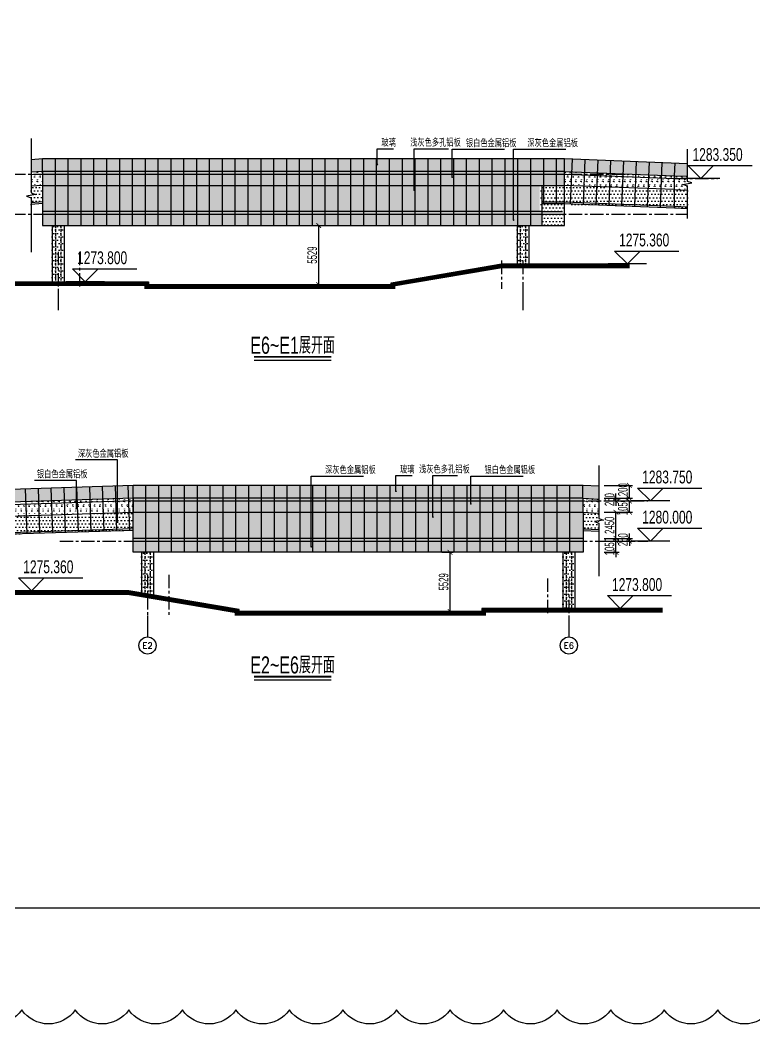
# Model space of a CAD drawing. Extents: x 38275477 to 38557164, y 2905373 to 3096199.
# Drawn here: x 38312001 to 38380627, y 2905373 to 2999194 of the extents above; entities that cross this region are included whole.
import ezdxf
from ezdxf.enums import TextEntityAlignment as Align

# ---------------------------------------------------------------- set-up
doc = ezdxf.new("R2010")
doc.units = 0
doc.header["$LTSCALE"] = 1000
for name, pattern in [('__DASH', [0.35, 0.25, -0.1]), ('CENTER', [2, 1.25, -0.25, 0.25, -0.25]), ('DASH', [0.35, 0.25, -0.1])]:
    doc.linetypes.add(name, pattern=pattern)
for name, color, linetype in [('#填充层', 8, 'Continuous'), ('#幕墙分格线-立面', 7, 'Continuous'), ('#文字', 2, 'Continuous'), ('#标注', 1, 'Continuous'), ('#结构边线+内凹外凸边线', 5, 'Continuous'), ('#非幕墙范围构件', 8, 'DASH'), ('A-DIMS', 1, 'Continuous'), ('A-DIMS-LEAD', 1, 'Continuous'), ('A-DIMS-SYMB', 1, 'Continuous'), ('A-GRID', 1, 'CENTER'), ('A-NOTE', 4, 'Continuous'), ('AXIS_TEXT', 4, 'Continuous'), ('C-AXIS-DIMS', 1, 'Continuous'), ('C-SHET-SHBD', 11, 'Continuous'), ('WZ', 7, 'Continuous')]:
    doc.layers.add(name, color=color, linetype=linetype)
doc.styles.add('#文字', font='jrs.shx', dxfattribs={"width": 0.7, "bigfont": 'hztxt.shx'})
doc.styles.add('_TCH_AXIS', font='COMPLEX', dxfattribs={"bigfont": 'GBCBIG'})
doc.styles.add('_TCH_DIM', font='SIMPLEX', dxfattribs={"bigfont": 'GBCBIG'})
doc.styles.add('COMPLEX', font='COMPLEX')
doc.styles.add('JHZX', font='jrs.shx', dxfattribs={"width": 0.6, "bigfont": 'jhz.shx'})
doc.styles.add('XD2008', font='xd-hzs.shx', dxfattribs={"width": 0.7, "bigfont": 'xd-hztxt.shx'})
doc.styles.add('楷体', font='', dxfattribs={"width": 0.75})
doc.styles.get('楷体').set_extended_font_data('KaiTi_GB2312')
doc.dimstyles.new('JZBZ-300', dxfattribs={"dimscale": 300, "dimtxt": 3, "dimasz": 1.5, "dimexe": 1, "dimexo": 1, "dimgap": 0.5, "dimtad": 1, "dimdec": 0, "dimdsep": 46, "dimtxsty": 'JHZX', "dimblk1": 'ARCHTICK', "dimblk2": 'ARCHTICK', "dimsah": 1, "dimcen": 0, "dimclrd": 1, "dimclre": 1, "dimclrt": 2, "dimadec": 1, "dimazin": 2, "dimtfac": 1, "dimtdec": 0, "dimtix": 1, "dimtmove": 0, "dimatfit": 3, "dimfxl": 0, "dimtolj": 1, "dimlwd": -1, "dimlwe": -1, "dimarcsym": 0})
pattern_1 = [(0, (0, 0), (254, 439.94), [63.5, -444.5]), (90, (31.75, 0), (-254, 439.94), [31.75, -848.132]), (90, (39.7, 0), (-254, 439.94), [25.4, -854.482]), (90, (23.8, 0), (-254, 439.94), [25.4, -854.482]), (60, (47.62, 0), (-253.999216, 439.9404526), [20.32, -487.68]), (120, (15.88, 0), (-507.999216, 0.0004526), [20.32, -487.68])]
pattern_2 = [(0, (0, 0), (317.5, 317.5), [158.75, -476.25]), (90, (79.38, -79.38), (-317.5, 317.5), [158.75, -476.25])]

# ---------------------------------------------------------------- blocks, each defined once
blk = doc.blocks.new('A3文本框')
at = {"layer": 'Defpoints', "ltscale": 500}
blk.add_lwpolyline([(10, -10), (-420, -10), (-420, 297), (10, 297)], close=True, dxfattribs=at)
at = {"layer": 'C-SHET-SHBD', "style": 'XD2008', "width": 0.7}
for tag, height, p in [('子项名称', 4.5, (-37.49, 35.41)), ('图名', 4.5, (-37.49, 24.27)), ('比例', 3, (-56.3, 8.25)), ('MQJD-01', 3, (-13.24, 2.27))]:
    blk.add_attdef(tag, text='', height=height, dxfattribs=at).set_placement(p, align=Align.CENTER)
blk = doc.blocks.new('*U9')
blk.add_line((-8.91, -0.75), (9.08, -0.75))
at = {"const_width": 0.4}
blk.add_lwpolyline([(-8.91, 0), (9.08, 0)], dxfattribs=at)
at = {"style": 'JHZX', "width": 0.75}
blk.add_attdef('立面图', text='', height=4, dxfattribs=at).set_placement((0.06, 2.74), align=Align.MIDDLE_CENTER)
blk = doc.blocks.new('_ARCHTICK')
at = {"color": 0, "linetype": 'ByBlock', "const_width": 0.15}
blk.add_lwpolyline([(-0.5, -0.5), (0.5, 0.5)], dxfattribs=at)
blk = doc.blocks.new('*D27')
at = {"layer": '#标注', "color": 1, "transparency": 16777216}
for p, q in [((38339882, 2979994), (38340186, 2979994)), ((38339886, 2974465), (38339886, 2979994)), ((38339882, 2974465), (38340186, 2974465))]:
    blk.add_line(p, q, dxfattribs=at)
at = {"layer": 'Defpoints', "color": 0, "transparency": 16777216}
for p in [(38339582, 2979994), (38339886, 2979994), (38339582, 2974465)]:
    blk.add_point(p, dxfattribs=at)
at = {"layer": '#标注', "color": 1, "transparency": 16777216, "xscale": 450, "yscale": 450, "zscale": 450}
for p, rotation in [((38339886, 2979994), 90), ((38339886, 2974465), 270)]:
    blk.add_blockref('_ARCHTICK', p, dxfattribs=dict(at, rotation=rotation))
at = {"layer": '#标注', "color": 2, "transparency": 16777216, "insert": (38339286, 2977230), "char_height": 900, "attachment_point": 5, "rotation": 90, "style": 'JHZX'}
blk.add_mtext('\\A1;5529', dxfattribs=at)
blk = doc.blocks.new('*D42')
at = {"layer": '#标注', "color": 1, "transparency": 16777216}
for p, q in [((38351387, 2949453), (38352459, 2949453)), ((38352159, 2943924), (38352159, 2949453)), ((38351387, 2943924), (38352459, 2943924))]:
    blk.add_line(p, q, dxfattribs=at)
at = {"layer": 'Defpoints', "color": 0, "transparency": 16777216}
for p in [(38351087, 2949453), (38352159, 2949453), (38351087, 2943924)]:
    blk.add_point(p, dxfattribs=at)
at = {"layer": '#标注', "color": 1, "transparency": 16777216, "xscale": 450, "yscale": 450, "zscale": 450}
for p, rotation in [((38352159, 2949453), 90), ((38352159, 2943924), 270)]:
    blk.add_blockref('_ARCHTICK', p, dxfattribs=dict(at, rotation=rotation))
at = {"layer": '#标注', "color": 2, "transparency": 16777216, "insert": (38351559, 2946688), "char_height": 900, "attachment_point": 5, "rotation": 90, "style": 'JHZX'}
blk.add_mtext('\\A1;5529', dxfattribs=at)
blk = doc.blocks.new('_AXISO')
blk.add_circle((0, 0), 0.5)
at = {"layer": 'AXIS_TEXT', "style": 'COMPLEX', "width": 1.041667}
blk.add_attdef('A', text='', height=0.56, dxfattribs=at).set_placement((-0.25, -0.28), (0.25, -0.28), align=Align.FIT)
blk = doc.blocks.new('LEVEL')
blk.add_line((9, 0), (0, 0))
blk.add_lwpolyline([(7.5, 3), (4.5, 0), (1.5, 3), (16.5, 3)])
at = {"layer": 'WZ', "style": '楷体', "width": 0.75}
blk.add_attdef('LEVEL', text='', height=3.5, dxfattribs=at).set_placement((9.33, 5.59), align=Align.MIDDLE_CENTER)
blk.add_attdef('FLOOR', text='', height=3.5, dxfattribs=at).set_placement((17.5, 3), align=Align.MIDDLE_LEFT)
blk = doc.blocks.new('*D56')
at = {"layer": '#标注', "color": 1, "transparency": 16777216}
for p, q in [((38366560, 2955703), (38369203, 2955703)), ((38368903, 2954503), (38368903, 2955703)), ((38366560, 2954503), (38369203, 2954503))]:
    blk.add_line(p, q, dxfattribs=at)
at = {"layer": 'Defpoints', "color": 0, "transparency": 16777216}
for p in [(38366260, 2955703), (38368903, 2955703), (38366260, 2954503)]:
    blk.add_point(p, dxfattribs=at)
at = {"layer": '#标注', "color": 1, "transparency": 16777216, "xscale": 450, "yscale": 450, "zscale": 450}
for p, rotation in [((38368903, 2955703), 90), ((38368903, 2954503), 270)]:
    blk.add_blockref('_ARCHTICK', p, dxfattribs=dict(at, rotation=rotation))
at = {"layer": '#标注', "color": 2, "transparency": 16777216, "insert": (38368303, 2955103), "char_height": 900, "attachment_point": 5, "rotation": 90, "style": 'JHZX'}
blk.add_mtext('\\A1;1200', dxfattribs=at)
blk = doc.blocks.new('*D51')
at = {"layer": '#标注', "color": 1, "transparency": 16777216}
for p, q in [((38366560, 2954503), (38367953, 2954503)), ((38367653, 2954503), (38367653, 2954953)), ((38367653, 2954253), (38367653, 2954503)), ((38366560, 2954253), (38367953, 2954253)), ((38367653, 2954253), (38367653, 2953803))]:
    blk.add_line(p, q, dxfattribs=at)
at = {"layer": 'Defpoints', "color": 0, "transparency": 16777216}
for p in [(38366260, 2954503), (38367653, 2954503), (38366260, 2954253)]:
    blk.add_point(p, dxfattribs=at)
at = {"layer": '#标注', "color": 1, "transparency": 16777216, "xscale": 450, "yscale": 450, "zscale": 450}
for p, rotation in [((38367653, 2954503), 270), ((38367653, 2954253), 90)]:
    blk.add_blockref('_ARCHTICK', p, dxfattribs=dict(at, rotation=rotation))
at = {"layer": '#标注', "color": 2, "transparency": 16777216, "insert": (38367053, 2954378), "char_height": 900, "attachment_point": 5, "rotation": 90, "style": 'JHZX'}
blk.add_mtext('\\A1;250', dxfattribs=at)
blk = doc.blocks.new('*D52')
at = {"layer": '#标注', "color": 1, "transparency": 16777216}
for p, q in [((38366560, 2954253), (38369203, 2954253)), ((38368903, 2953203), (38368903, 2954253)), ((38366560, 2953203), (38369203, 2953203))]:
    blk.add_line(p, q, dxfattribs=at)
at = {"layer": 'Defpoints', "color": 0, "transparency": 16777216}
for p in [(38366260, 2954253), (38368903, 2954253), (38366260, 2953203)]:
    blk.add_point(p, dxfattribs=at)
at = {"layer": '#标注', "color": 1, "transparency": 16777216, "xscale": 450, "yscale": 450, "zscale": 450}
for p, rotation in [((38368903, 2954253), 90), ((38368903, 2953203), 270)]:
    blk.add_blockref('_ARCHTICK', p, dxfattribs=dict(at, rotation=rotation))
at = {"layer": '#标注', "color": 2, "transparency": 16777216, "insert": (38368303, 2953728), "char_height": 900, "attachment_point": 5, "rotation": 90, "style": 'JHZX'}
blk.add_mtext('\\A1;1050', dxfattribs=at)
blk = doc.blocks.new('*D53')
at = {"layer": '#标注', "color": 1, "transparency": 16777216}
for p, q in [((38366560, 2953203), (38367953, 2953203)), ((38367653, 2950753), (38367653, 2953203)), ((38366560, 2950753), (38367953, 2950753))]:
    blk.add_line(p, q, dxfattribs=at)
at = {"layer": 'Defpoints', "color": 0, "transparency": 16777216}
for p in [(38366260, 2953203), (38367653, 2953203), (38366260, 2950753)]:
    blk.add_point(p, dxfattribs=at)
at = {"layer": '#标注', "color": 1, "transparency": 16777216, "xscale": 450, "yscale": 450, "zscale": 450}
for p, rotation in [((38367653, 2953203), 90), ((38367653, 2950753), 270)]:
    blk.add_blockref('_ARCHTICK', p, dxfattribs=dict(at, rotation=rotation))
at = {"layer": '#标注', "color": 2, "transparency": 16777216, "insert": (38367053, 2951978), "char_height": 900, "attachment_point": 5, "rotation": 90, "style": 'JHZX'}
blk.add_mtext('\\A1;2450', dxfattribs=at)
blk = doc.blocks.new('*D54')
at = {"layer": '#标注', "color": 1, "transparency": 16777216}
for p, q in [((38366560, 2950753), (38369203, 2950753)), ((38368903, 2950753), (38368903, 2951203)), ((38368903, 2950503), (38368903, 2950753)), ((38366560, 2950503), (38369203, 2950503)), ((38368903, 2950503), (38368903, 2950053))]:
    blk.add_line(p, q, dxfattribs=at)
at = {"layer": 'Defpoints', "color": 0, "transparency": 16777216}
for p in [(38366260, 2950753), (38368903, 2950753), (38366260, 2950503)]:
    blk.add_point(p, dxfattribs=at)
at = {"layer": '#标注', "color": 1, "transparency": 16777216, "xscale": 450, "yscale": 450, "zscale": 450}
for p, rotation in [((38368903, 2950753), 270), ((38368903, 2950503), 90)]:
    blk.add_blockref('_ARCHTICK', p, dxfattribs=dict(at, rotation=rotation))
at = {"layer": '#标注', "color": 2, "transparency": 16777216, "insert": (38368303, 2950628), "char_height": 900, "attachment_point": 5, "rotation": 90, "style": 'JHZX'}
blk.add_mtext('\\A1;250', dxfattribs=at)
blk = doc.blocks.new('*D55')
at = {"layer": '#标注', "color": 1, "transparency": 16777216}
for p, q in [((38367653, 2950503), (38367653, 2950953)), ((38366560, 2950503), (38367953, 2950503)), ((38367653, 2949453), (38367653, 2950503)), ((38366560, 2949453), (38367953, 2949453)), ((38367653, 2949453), (38367653, 2949003))]:
    blk.add_line(p, q, dxfattribs=at)
at = {"layer": 'Defpoints', "color": 0, "transparency": 16777216}
for p in [(38366260, 2950503), (38367653, 2950503), (38366260, 2949453)]:
    blk.add_point(p, dxfattribs=at)
at = {"layer": '#标注', "color": 1, "transparency": 16777216, "xscale": 450, "yscale": 450, "zscale": 450}
for p, rotation in [((38367653, 2950503), 270), ((38367653, 2949453), 90)]:
    blk.add_blockref('_ARCHTICK', p, dxfattribs=dict(at, rotation=rotation))
at = {"layer": '#标注', "color": 2, "transparency": 16777216, "insert": (38367053, 2949978), "char_height": 900, "attachment_point": 5, "rotation": 90, "style": 'JHZX'}
blk.add_mtext('\\A1;1050', dxfattribs=at)

msp = doc.modelspace()

# ---------------------------------------------------------------- hatches: boundary and pattern name
at = {"layer": '#填充层', "ltscale": 5}
h = msp.add_hatch(dxfattribs=at)
h.set_pattern_fill('玻璃A', color=256, scale=100)
h.set_pattern_definition([(45, (38313032.7, 2984594.3), (-565.685, 565.685), [400, -400]), (45, (38313032.7, 2984735.7), (-565.685, 565.685), [200, -600]), (45, (38313174.16, 2984594.3), (-565.685, 565.685), [200, -600])])
h.paths.add_polyline_path([(38374326, 2985794.3), (38374326, 2984594.3), (38362847.7, 2985044.3), (38314101.7, 2985044.3), (38313032.7, 2984965.2), (38313032.7, 2986161.7), (38314101.7, 2986244.3), (38362847.7, 2986244.3)])
h = msp.add_hatch(dxfattribs=at)
h.set_pattern_fill('SWAMP', color=256, scale=200)
h.set_pattern_definition(pattern_1)
h.paths.add_polyline_path([(38313032.7, 2984715.2), (38313032.7, 2983664.7), (38314101.7, 2983744.3), (38314101.7, 2984794.3)])
h.paths.add_polyline_path([(38314101.7, 2984794.3), (38314101.7, 2985044.3), (38313032.7, 2984965.2), (38313032.7, 2984718.7)])
h = msp.add_hatch(dxfattribs=at)
h.set_pattern_fill('SWAMP', color=256, scale=200)
h.set_pattern_definition(pattern_1)
h.paths.add_polyline_path([(38314101.7, 2985044.3), (38314101.7, 2983744.3), (38362847.7, 2983744.3), (38362847.7, 2985044.3)])
h = msp.add_hatch(dxfattribs=at)
h.set_pattern_fill('SWAMP', color=256, scale=200)
h.set_pattern_definition(pattern_1)
h.paths.add_polyline_path([(38362847.7, 2984794.3), (38362847.7, 2983744.3), (38374326, 2983344.3), (38374326, 2984344.3)])
h.paths.add_polyline_path([(38362847.7, 2985044.3), (38362847.7, 2984794.3), (38374326, 2984344.3), (38374326, 2984594.3)])
h = msp.add_hatch(dxfattribs=at)
h.set_pattern_fill('DOTS', color=256, scale=200)
h.set_pattern_definition([(0, (38313032.74, 2981965.2), (158.75, 317.5), [0, -317.5])])
h.paths.add_polyline_path([(38314101.7, 2983744.3), (38314101.7, 2982044.3), (38313032.7, 2981965.2), (38313032.7, 2983665.2)])
h = msp.add_hatch(dxfattribs=at)
h.set_pattern_fill('CROSS', color=256, scale=200)
h.set_pattern_definition(pattern_2)
h.paths.add_polyline_path([(38360521.5, 2981294.3), (38360524, 2983744.3), (38314103, 2983744.3), (38314100.5, 2981294.3)])
h = msp.add_hatch(dxfattribs=at)
h.set_pattern_fill('DOTS', color=256, scale=200)
h.paths.add_polyline_path([(38360722.1, 2982044), (38360723.4, 2981044), (38360522.1, 2981044), (38360522.7, 2982196.5), (38373122.7, 2981794), (38374325.5, 2981744.3), (38374325.5, 2981594.3), (38373122.7, 2981644.3)])
h.paths.add_polyline_path([(38360522.7, 2982201.4), (38360522.7, 2983744.3), (38360722.7, 2983744.3), (38373122.7, 2983344.3), (38374326, 2983294.3), (38374326, 2981744.3), (38373122.7, 2981794)])
h = msp.add_hatch(dxfattribs=at)
h.set_pattern_fill('DOTS', color=256, scale=200)
h.paths.add_polyline_path([(38362846.7, 2981982.2), (38360722.7, 2982044.3), (38360722.2, 2979994.3), (38362848.2, 2979994.3)])
h = msp.add_hatch(dxfattribs=at)
h.set_pattern_fill('DOTS', color=256, scale=200)
h.paths.add_polyline_path([(38314101.7, 2979994.3), (38360722.7, 2979994.3), (38360722.7, 2981044.3), (38360722.7, 2981294.3), (38314101.7, 2981294.3)])
h = msp.add_hatch(dxfattribs=at)
h.set_pattern_fill('DOTS', color=256, scale=200)
h.set_pattern_definition([(0, (38315004.73, 2976405.12), (158.75, 317.5), [0, -317.5])])
h.paths.add_polyline_path([(38315004.7, 2979994.3), (38316104.7, 2979994.3), (38316104.7, 2974843.8), (38315004.7, 2974843.8)])
h = msp.add_hatch(dxfattribs=at)
h.set_pattern_fill('DOTS', color=256, scale=200)
h.set_pattern_definition([(0, (38358411.73, 2976405.12), (158.75, 317.5), [0, -317.5])])
h.paths.add_polyline_path([(38358411.7, 2979994.3), (38359511.7, 2979994.3), (38359511.8, 2976404.1), (38358411.8, 2976404.1)])
h = msp.add_hatch(dxfattribs=at)
h.set_pattern_fill('玻璃A', color=256, scale=100)
h.set_pattern_definition([(45, (38308950.7, 2954102.65), (-565.685, 565.685), [400, -400]), (45, (38308950.7, 2954244.1), (-565.685, 565.685), [200, -600]), (45, (38309092.1, 2954102.65), (-565.685, 565.685), [200, -600])])
h.paths.add_polyline_path([(38366052.8, 2955620.9), (38366052.8, 2954420.9), (38364591.3, 2954502.6), (38322555.3, 2954502.6), (38310154, 2954102.6), (38308950.7, 2954102.6), (38308950.7, 2955302.6), (38310115.3, 2955302), (38322510.2, 2955701.2), (38364591.3, 2955701.2)])
h = msp.add_hatch(dxfattribs=at)
h.set_pattern_fill('SWAMP', color=256, scale=200)
h.set_pattern_definition(pattern_1)
h.paths.add_polyline_path([(38322554, 2954252.6), (38310154, 2953852.6), (38310154, 2952802.6), (38322554, 2953202.6)])
h.paths.add_polyline_path([(38322554, 2954502.6), (38310154, 2954102.6), (38310154, 2953852.6), (38322554, 2954252.6)])
h = msp.add_hatch(dxfattribs=at)
h.set_pattern_fill('SWAMP', color=256, scale=200)
h.set_pattern_definition(pattern_1)
h.paths.add_polyline_path([(38364591.3, 2953202.6), (38364591.3, 2954502.6), (38322555.3, 2954502.6), (38322555.3, 2953202.6)])
h = msp.add_hatch(dxfattribs=at)
h.set_pattern_fill('SWAMP', color=256, scale=200)
h.set_pattern_definition(pattern_1)
h.paths.add_polyline_path([(38364591.3, 2954502.6), (38364591.3, 2953202.6), (38366052.8, 2953120.9), (38366052.8, 2954420.9)])
h = msp.add_hatch(dxfattribs=at)
h.set_pattern_fill('DOTS', color=256, scale=200)
h.paths.add_polyline_path([(38322555.3, 2951652.7), (38322555.3, 2953202.6), (38322554, 2953202.6), (38310154, 2952802.6), (38308950.7, 2952802.6), (38308950.7, 2951252.6), (38310154, 2951252.6)])
h.paths.add_polyline_path([(38322555.3, 2951502.7), (38322555.3, 2951652.7), (38310154, 2951252.6), (38308950.7, 2951252.6), (38308950.7, 2951102.6), (38310154, 2951102.6)])
h.paths.add_polyline_path([(38322555.3, 2951955.9), (38322555.3, 2951502.7), (38322555.3, 2951564)], flags=17)
h = msp.add_hatch(dxfattribs=at)
h.set_pattern_fill('CROSS', color=256, scale=200)
h.set_pattern_definition(pattern_2)
h.paths.add_polyline_path([(38364591.3, 2950752.6), (38364591.3, 2953202.6), (38322555.3, 2953202.6), (38322555.3, 2950752.6)])
h = msp.add_hatch(dxfattribs=at)
h.set_pattern_fill('DOTS', color=256, scale=200)
h.set_pattern_definition([(0, (38364582.9, 2951420.9), (158.75, 317.5), [0, -317.5])])
edge = h.paths.add_edge_path()
edge.add_line((38364582.9, 2953202.6), (38366052.8, 2953120.9))
edge.add_line((38366052.8, 2953120.9), (38366052.8, 2951420.9))
edge.add_line((38366052.8, 2951420.9), (38364591.3, 2951502.6))
edge.add_line((38364591.3, 2951502.6), (38364591.3, 2953202.6))
h = msp.add_hatch(dxfattribs=at)
h.set_pattern_fill('DOTS', color=256, scale=200)
h.paths.add_polyline_path([(38322555.3, 2949452.6), (38364591.3, 2949452.6), (38364591.3, 2950752.6), (38322555.3, 2950752.6)])
h = msp.add_hatch(dxfattribs=at)
h.set_pattern_fill('DOTS', color=256, scale=200)
h.set_pattern_definition([(0, (38323355.27, 2945863.5), (158.75, 317.5), [0, -317.5])])
h.paths.add_polyline_path([(38323355.2, 2945454.5), (38324455.2, 2945268.6), (38324455.3, 2949452.6), (38323355.3, 2949452.6)])
h = msp.add_hatch(dxfattribs=at)
h.set_pattern_fill('DOTS', color=256, scale=200)
h.set_pattern_definition([(0, (38362704.27, 2945863.5), (158.75, 317.5), [0, -317.5])])
h.paths.add_polyline_path([(38362704.2, 2944001.8), (38363804.2, 2944001.8), (38363804.3, 2949452.6), (38362704.3, 2949452.6)])

# ---------------------------------------------------------------- linework, layer by layer
at = {"layer": '#幕墙分格线-立面'}
for p, q in [((38362847.7, 2982194.3), (38373122.7, 2981794.3)), ((38362847.7, 2979994.3), (38362847.7, 2982044.3)), ((38362847.7, 2982044.3), (38373122.7, 2981644.3)), ((38360722.7, 2981294.3), (38314101.7, 2981294.3)), ((38314101.7, 2981294.3), (38314101.7, 2979994.3)), ((38314101.7, 2979994.3), (38360722.7, 2979994.3)), ((38360722.7, 2979994.3), (38362847.7, 2979994.3)), ((38322555.3, 2951652.7), (38310154, 2951252.6)), ((38322555.3, 2951502.7), (38310154, 2951102.6)), ((38364591.3, 2950752.6), (38322555.3, 2950752.6))]:
    msp.add_line(p, q, dxfattribs=at)
for points in [[(38313032.7, 2986161.7), (38314101.7, 2986244.3), (38362847.7, 2986244.3), (38374326, 2985797.4)], [(38314101.7, 2985044.3), (38314101.7, 2986244.3)], [(38315301.7, 2979994.3), (38315301.7, 2986244.3)], [(38316501.7, 2979994.3), (38316501.7, 2986244.3)], [(38317701.7, 2979994.3), (38317701.7, 2986244.3)], [(38318901.7, 2979994.3), (38318901.7, 2986244.3)], [(38320101.7, 2979994.3), (38320101.7, 2986244.3)], [(38321301.7, 2979994.3), (38321301.7, 2986244.3)], [(38322501.7, 2979994.3), (38322501.7, 2986244.3)], [(38323701.7, 2979994.3), (38323701.7, 2986244.3)], [(38324901.7, 2979994.3), (38324901.7, 2986244.3)], [(38326101.7, 2979994.3), (38326101.7, 2986244.3)], [(38327301.7, 2979994.3), (38327301.7, 2986244.3)], [(38328501.7, 2979994.3), (38328501.7, 2986244.3)], [(38329701.7, 2979994.3), (38329701.7, 2986244.3)], [(38330901.7, 2979994.3), (38330901.7, 2986244.3)], [(38332101.7, 2979994.3), (38332101.7, 2986244.3)], [(38333301.7, 2979994.3), (38333301.7, 2986244.3)], [(38334501.7, 2979994.3), (38334501.7, 2986244.3)], [(38335701.7, 2979994.3), (38335701.7, 2986244.3)], [(38336901.7, 2979994.3), (38336901.7, 2986244.3)], [(38338101.7, 2979994.3), (38338101.7, 2986244.3)], [(38339301.7, 2979994.3), (38339301.7, 2986244.3)], [(38340501.7, 2979994.3), (38340501.7, 2986244.3)], [(38341701.7, 2979994.3), (38341701.7, 2986244.3)], [(38342901.7, 2979994.3), (38342901.7, 2986244.3)], [(38344101.7, 2979994.3), (38344101.7, 2986244.3)], [(38345301.7, 2979994.3), (38345301.7, 2986244.3)], [(38346501.7, 2979994.3), (38346501.7, 2986244.3)], [(38347701.7, 2979994.3), (38347701.7, 2986244.3)], [(38348901.7, 2979994.3), (38348901.7, 2986244.3)], [(38350101.7, 2979994.3), (38350101.7, 2986244.3)], [(38351301.7, 2979994.3), (38351301.7, 2986244.3)], [(38352501.7, 2979994.3), (38352501.7, 2986244.3)], [(38353701.7, 2979994.3), (38353701.7, 2986244.3)], [(38354901.7, 2979994.3), (38354901.7, 2986244.3)], [(38356101.7, 2979994.3), (38356101.7, 2986244.3)], [(38357301.7, 2979994.3), (38357301.7, 2986244.3)], [(38358501.7, 2979994.3), (38358501.7, 2986244.3)], [(38359701.7, 2979994.3), (38359701.7, 2986244.3)], [(38360901.7, 2982044.3), (38360901.7, 2986244.3)], [(38362101.7, 2982044.3), (38362101.7, 2986244.3)], [(38362847.7, 2985044.3), (38362847.7, 2986244.3)], [(38363414.9, 2982022.2), (38363576.2, 2986212.6)], [(38364614, 2981975.5), (38364775.3, 2986166.4)], [(38365813.1, 2981928.8), (38365974.4, 2986120.3)], [(38367012.2, 2981882.1), (38367173.5, 2986074.1)], [(38368211.3, 2981835.5), (38368372.6, 2986028)], [(38369410.4, 2981788.8), (38369571.7, 2985981.8)], [(38370609.5, 2981742.1), (38370770.9, 2985935.7)], [(38371808.6, 2981695.4), (38371970, 2985889.5)], [(38373122.9, 2984644.3), (38373169.1, 2985843.4)], [(38314101.7, 2985044.3), (38313032.7, 2984965.2)], [(38314101.7, 2984794.3), (38313032.7, 2984715.2)], [(38314101.7, 2984794.3), (38362847.7, 2984794.3)], [(38362847.7, 2985044.3), (38373122.7, 2984644.3)], [(38362847.7, 2982044.3), (38362847.7, 2985044.3)], [(38362847.7, 2984794.3), (38373122.7, 2984394.3)], [(38373122.7, 2984644.3), (38374326, 2984594.3)], [(38373122.7, 2981644.3), (38373122.7, 2984644.3)], [(38314101.7, 2983744.3), (38313032.7, 2983665.2)], [(38314101.7, 2983744.3), (38314101.7, 2981294.3)], [(38360722.7, 2983744.3), (38360722.7, 2979994.3)], [(38373122.7, 2983344.3), (38362847.7, 2983744.3)], [(38373122.7, 2984394.3), (38374326, 2984344.3)], [(38373122.7, 2983344.3), (38374326, 2983294.3)], [(38314101.7, 2982194.3), (38313032.7, 2982115.2)], [(38314101.7, 2982044.3), (38313032.7, 2981965.2)], [(38360722.7, 2982194.3), (38362847.7, 2982194.3)], [(38360722.7, 2982044.3), (38362847.7, 2982044.3)], [(38373122.7, 2981794.3), (38374326, 2981744.3)], [(38373122.7, 2981644.3), (38374326, 2981594.3)], [(38314101.7, 2981044.3), (38360722.7, 2981044.3)], [(38360722.7, 2981294.3), (38362647.7, 2981294.3)], [(38360722.7, 2981044.3), (38362847.7, 2981044.3)], [(38315004.7, 2979994.3), (38315004.7, 2974744.3)], [(38316104.7, 2979994.3), (38316104.7, 2974744.3)], [(38358411.7, 2979994.3), (38358411.7, 2976404.5)], [(38359511.7, 2979994.3), (38359511.7, 2976404.5)], [(38366052.8, 2955620.9), (38364591.3, 2955702.6), (38322554, 2955702.6), (38310154, 2955302.6), (38308950.7, 2955302.6)], [(38312649.4, 2951183.1), (38312514.1, 2955379.4)], [(38313848.8, 2951221.8), (38313713.4, 2955418.1)], [(38315048.2, 2951260.5), (38314912.8, 2955456.8)], [(38316247.5, 2951299.2), (38316112.2, 2955495.5)], [(38317446.9, 2951337.9), (38317311.6, 2955534.2)], [(38318646.3, 2951376.6), (38318510.9, 2955572.9)], [(38319845.7, 2951415.3), (38319710.3, 2955611.5)], [(38321045.1, 2951454), (38320909.7, 2955650.2)], [(38322244.4, 2951492.7), (38322109.1, 2955688.9)], [(38322555.3, 2950502.6), (38322555.3, 2955702.6)], [(38364591.3, 2953202.6), (38364591.3, 2949452.6), (38322555.3, 2949452.6), (38322555.3, 2955702.6)], [(38323755.3, 2949452.6), (38323755.3, 2955702.6)], [(38324955.3, 2949452.6), (38324955.3, 2955702.6)], [(38326155.3, 2949452.6), (38326155.3, 2955702.6)], [(38327355.3, 2949452.6), (38327355.3, 2955702.6)], [(38328555.3, 2949452.6), (38328555.3, 2955702.6)], [(38329755.3, 2949452.6), (38329755.3, 2955702.6)], [(38330955.3, 2949452.6), (38330955.3, 2955702.6)], [(38332155.3, 2949452.6), (38332155.3, 2955702.6)], [(38333355.3, 2949452.6), (38333355.3, 2955702.6)], [(38334555.3, 2949452.6), (38334555.3, 2955702.6)], [(38335755.3, 2949452.6), (38335755.3, 2955702.6)], [(38336955.3, 2949452.6), (38336955.3, 2955702.6)], [(38338155.3, 2949452.6), (38338155.3, 2955702.6)], [(38339355.3, 2949452.6), (38339355.3, 2955702.6)], [(38340555.3, 2949452.6), (38340555.3, 2955702.6)], [(38341755.3, 2949452.6), (38341755.3, 2955702.6)], [(38342955.3, 2949452.6), (38342955.3, 2955702.6)], [(38344155.3, 2949452.6), (38344155.3, 2955702.6)], [(38345355.3, 2949452.6), (38345355.3, 2955702.6)], [(38346555.3, 2949452.6), (38346555.3, 2955702.6)], [(38347755.3, 2949452.6), (38347755.3, 2955702.6)], [(38348955.3, 2949452.6), (38348955.3, 2955702.6)], [(38350155.3, 2949452.6), (38350155.3, 2955702.6)], [(38351355.3, 2949452.6), (38351355.3, 2955702.6)], [(38352555.3, 2949452.6), (38352555.3, 2955702.6)], [(38353755.3, 2949452.6), (38353755.3, 2955702.6)], [(38354955.3, 2949452.6), (38354955.3, 2955702.6)], [(38356155.3, 2949452.6), (38356155.3, 2955702.6)], [(38357355.3, 2949452.6), (38357355.3, 2955702.6)], [(38358555.3, 2949452.6), (38358555.3, 2955702.6)], [(38359755.3, 2949452.6), (38359755.3, 2955702.6)], [(38360955.3, 2949452.6), (38360955.3, 2955702.6)], [(38362155.3, 2949452.6), (38362155.3, 2955702.6)], [(38363355.3, 2949452.6), (38363355.3, 2955702.6)], [(38364555.3, 2954502.6), (38364555.3, 2955702.6)], [(38322554, 2954502.6), (38310154, 2954102.6)], [(38364591.3, 2954502.6), (38366052.8, 2954420.9)], [(38322554, 2954252.6), (38310154, 2953852.6)], [(38322555.3, 2954252.6), (38364591.3, 2954252.6)], [(38310154, 2952802.6), (38322554, 2953202.6)], [(38364591.3, 2953202.6), (38366052.8, 2953120.9)], [(38364591.3, 2951652.6), (38366052.8, 2951570.9)], [(38364591.3, 2951502.6), (38366052.8, 2951420.9)], [(38322555.3, 2950502.6), (38364591.3, 2950502.6)], [(38323355.3, 2949452.6), (38323355.3, 2945631.2)], [(38324455.3, 2949452.6), (38324455.3, 2945494.6)], [(38362704.3, 2949452.6), (38362704.3, 2944201.8)], [(38363804.3, 2949452.6), (38363804.3, 2944201.8)]]:
    msp.add_lwpolyline(points, dxfattribs=at)
for points in [[(38362847.7, 2983744.3), (38362847.7, 2985044.3), (38314101.7, 2985044.3), (38314101.7, 2983744.3)], [(38364591.3, 2953202.6), (38364591.3, 2954502.6), (38322555.3, 2954502.6), (38322555.3, 2953202.6)]]:
    msp.add_lwpolyline(points, close=True, dxfattribs=at)
at = {"layer": '#结构边线+内凹外凸边线', "ltscale": 10, "const_width": 10}
for points in [[(38313032.7, 2984965.2), (38314101.7, 2985044.3), (38362847.7, 2985044.3), (38374326, 2984594.3), (38374326, 2983294.3), (38362847.7, 2983744.3), (38314101.7, 2983744.3), (38313032.7, 2983665.2), (38313032.7, 2984965.2)], [(38314101.7, 2982194.3), (38314101.7, 2982044.3), (38313032.7, 2981965.2), (38313032.7, 2982115.2), (38314101.7, 2982194.3)], [(38360722.7, 2982194.3), (38360722.7, 2982044.3), (38362847.7, 2982044.3), (38374326, 2981594.3), (38374326, 2981744.3), (38362847.7, 2982194.3), (38360722.7, 2982194.3)], [(38366052.8, 2954420.9), (38366052.8, 2953120.9), (38364591.3, 2953202.6), (38322554, 2953202.6), (38308950.7, 2952802.6), (38308950.7, 2954102.6), (38322555.3, 2954502.6), (38364591.3, 2954502.6), (38366052.8, 2954420.9)], [(38322555.3, 2951652.7), (38322560.1, 2951502.8), (38310154, 2951102.6), (38308950.7, 2951102.6), (38308950.7, 2951252.6), (38310154, 2951252.6), (38322555.3, 2951652.7)], [(38364591.3, 2951652.7), (38364591.3, 2951503.1), (38366052.8, 2951420.9), (38366061.2, 2951570.4), (38364591.3, 2951652.6)]]:
    msp.add_lwpolyline(points, dxfattribs=at)
for points in [[(38362847.7, 2979994.3), (38314101.7, 2979994.3), (38314101.7, 2981294.3), (38362847.7, 2981294.3)], [(38364591.3, 2950752.6), (38322555.3, 2950752.6), (38322555.3, 2949452.6), (38364591.3, 2949452.6)]]:
    msp.add_lwpolyline(points, close=True, dxfattribs=at)
at = {"layer": '#非幕墙范围构件', "linetype": '__DASH'}
for points in [[(38315304.7, 2979994.3), (38315304.7, 2974744.3)], [(38315804.7, 2979994.3), (38315804.7, 2974744.3)], [(38358711.7, 2979994.3), (38358711.7, 2976404.5)], [(38359211.7, 2979994.3), (38359211.7, 2976404.5)], [(38323655.3, 2949452.6), (38323655.3, 2945605.6)], [(38324155.3, 2949452.6), (38324155.3, 2945520.2)], [(38363004.3, 2949452.6), (38363004.3, 2944201.8)], [(38363504.3, 2949452.6), (38363504.3, 2944201.8)]]:
    msp.add_lwpolyline(points, dxfattribs=at)
at = {"color": 8, "const_width": 400}
for points in [[(38307107.3, 2974543.4), (38323795.7, 2974543.4), (38323795.7, 2974265.3), (38346858.7, 2974265.3), (38346858.7, 2974492.1), (38356988.9, 2976204.1), (38368927, 2976203.6)], [(38372010.7, 2944001.8), (38355317.3, 2944001.8), (38355317.3, 2943723.6), (38332254.3, 2943723.6), (38332254.3, 2943950.5), (38322124.1, 2945662.5), (38310186, 2945662)]]:
    msp.add_lwpolyline(points, dxfattribs=at)
at = {"color": 8}
for points in [[(38307107.3, 2974743.4), (38323892.7, 2974743.4), (38323995.7, 2974744.3), (38323995.7, 2974465.3), (38346658.7, 2974465.3), (38346658.7, 2974644.3), (38356961.7, 2976404.1), (38368927, 2976403.6)], [(38372010.7, 2944201.8), (38355220.3, 2944201.8), (38355117.3, 2944202.6), (38355117.3, 2943923.6), (38332454.3, 2943923.6), (38332454.3, 2944102.6), (38322151.3, 2945862.5), (38310186, 2945862)]]:
    msp.add_lwpolyline(points, dxfattribs=at)
at = {"layer": 'A-DIMS'}
for points in [[(38313032.7, 2988113.4), (38313032.7, 2983036.8), (38313452.7, 2982883.9), (38312612.7, 2982735.8), (38313032.7, 2982586.8), (38313032.7, 2977510.3)], [(38366052.8, 2957571.7), (38366052.8, 2952620.2), (38366472.8, 2952467.3), (38365632.8, 2952319.2), (38366052.8, 2952170.2), (38366052.8, 2947218.7)]]:
    msp.add_lwpolyline(points, dxfattribs=at)
at = {"layer": 'A-DIMS-LEAD'}
for p, q in [((38345363.5, 2985697.4), (38345363.5, 2987163.6)), ((38345363.5, 2987163.6), (38346867.3, 2987163.6)), ((38348815.5, 2983288.4), (38348815.5, 2987163.6)), ((38348815.5, 2987163.6), (38352012.8, 2987163.6)), ((38352349.6, 2984521.4), (38352350.5, 2987114.3)), ((38352349.6, 2984521.4), (38352350.5, 2987114.3)), ((38352350.5, 2987114.3), (38357236.7, 2987114.3)), ((38358087.8, 2980506.5), (38358088.7, 2987114.3)), ((38358087.8, 2980506.5), (38358088.7, 2987114.3)), ((38358088.7, 2987114.3), (38362974.9, 2987114.3)), ((38321108.5, 2958094.2), (38317188.3, 2958094.2)), ((38321110.3, 2952262.2), (38321108.5, 2958094.2)), ((38321110.3, 2952262.2), (38321108.5, 2958094.2)), ((38339196.6, 2949965.1), (38339197.5, 2956572.9)), ((38339196.6, 2949965.1), (38339197.5, 2956572.9)), ((38339197.5, 2956572.9), (38344083.8, 2956572.9)), ((38347107, 2955155.7), (38347107, 2956622)), ((38347107, 2956622), (38348610.8, 2956622)), ((38350559.1, 2952746.8), (38350559.1, 2956622)), ((38350559.1, 2956622), (38352844.5, 2956622)), ((38354093.1, 2953979.8), (38354094.1, 2956572.7)), ((38354093.1, 2953979.8), (38354094.1, 2956572.7)), ((38354094.1, 2956572.7), (38358980.3, 2956572.7)), ((38317276.1, 2956172.7), (38313355.9, 2956172.7)), ((38317277.9, 2953552.6), (38317276.1, 2956172.7)), ((38317277.9, 2953552.6), (38317276.1, 2956172.7))]:
    msp.add_line(p, q, dxfattribs=at)
at = {"layer": 'A-DIMS-LEAD', "const_width": 80}
for points in [[(38345363.5, 2985657.4, 1), (38345363.5, 2985737.4, 1)], [(38352349.6, 2984481.4, 1), (38352349.6, 2984561.4, 1)], [(38352349.6, 2984481.4, 1), (38352349.6, 2984561.4, 1)], [(38348815.5, 2983248.4, 1), (38348815.5, 2983328.4, 1)], [(38358087.8, 2980466.5, 1), (38358087.8, 2980546.5, 1)], [(38358087.8, 2980466.5, 1), (38358087.8, 2980546.5, 1)], [(38347107, 2955115.7, 1), (38347107, 2955195.7, 1)], [(38317277.9, 2953512.6, 1), (38317277.9, 2953592.6, 1)], [(38317277.9, 2953512.6, 1), (38317277.9, 2953592.6, 1)], [(38354093.1, 2953939.8, 1), (38354093.1, 2954019.8, 1)], [(38354093.1, 2953939.8, 1), (38354093.1, 2954019.8, 1)], [(38350559.1, 2952706.8, 1), (38350559.1, 2952786.8, 1)], [(38321110.3, 2952222.2, 1), (38321110.3, 2952302.2, 1)], [(38321110.3, 2952222.2, 1), (38321110.3, 2952302.2, 1)], [(38339196.6, 2949925.1, 1), (38339196.6, 2950005.1, 1)], [(38339196.6, 2949925.1, 1), (38339196.6, 2950005.1, 1)]]:
    msp.add_lwpolyline(points, format="xyb", close=True, dxfattribs=at)
at = {"layer": 'A-DIMS-SYMB'}
msp.add_lwpolyline([(38374326, 2980642.7), (38374326, 2983668.6), (38373906, 2983821.4), (38374746, 2983969.5), (38374326, 2984118.6), (38374326, 2987144.4)], dxfattribs=at)
at = {"layer": 'A-GRID'}
for p, q in [((38307248.8, 2984794.3), (38368870.7, 2984794.3)), ((38373057.2, 2984394), (38377138.8, 2984394)), ((38307248.8, 2981044.3), (38374326, 2981044.3)), ((38315554.7, 2977549.2), (38315554.7, 2974078.1)), ((38317554.7, 2977549.2), (38317554.7, 2974078.1)), ((38356961.7, 2976709.4), (38356961.7, 2974078.1)), ((38358961.7, 2976709.4), (38358961.7, 2974078.1)), ((38327026.9, 2954252.6), (38370614.2, 2954252.6)), ((38315702.3, 2950502.6), (38370614.2, 2950502.6)), ((38323905.3, 2947357.8), (38323905.3, 2943536.5)), ((38325905.3, 2947357.8), (38325905.3, 2943536.5)), ((38361254.3, 2947007.6), (38361254.3, 2943536.5)), ((38363254.3, 2947007.6), (38363254.3, 2943536.5))]:
    msp.add_line(p, q, dxfattribs=at)
at = {"layer": 'C-AXIS-DIMS'}
for p, q in [((38315554.7, 2974078.1), (38315554.7, 2972078.1)), ((38358961.7, 2974078.1), (38358961.7, 2972078.1)), ((38323905.3, 2943536.5), (38323905.3, 2941536.5)), ((38363254.3, 2943536.5), (38363254.3, 2941536.5))]:
    msp.add_line(p, q, dxfattribs=at)
at = {"layer": 'Defpoints', "color": 6, "ltscale": 300}
msp.add_lwpolyline([(38382158.2, 2906674.4, -0.5205671), (38377158.2, 2906674.4, -0.5205671), (38372158.2, 2906674.4, -0.5205671), (38367158.2, 2906674.4, -0.5205671), (38362158.2, 2906674.4, -0.5205671), (38357158.2, 2906674.4, -0.5205671), (38352158.2, 2906674.4, -0.5205671), (38347158.2, 2906674.4, -0.5205671), (38342158.2, 2906674.4, -0.5205671), (38337158.2, 2906674.4, -0.5205671), (38332158.2, 2906674.4, -0.5205671), (38327158.2, 2906674.4, -0.5205671), (38322158.2, 2906674.4, -0.5205671), (38317158.2, 2906674.4, -0.5205671), (38312158.2, 2906674.4, -0.5205671), (38307158.2, 2906674.4, -0.5205671)], format="xyb", dxfattribs=at)

# ---------------------------------------------------------------- block references
at = {"layer": '#标注'}
ref = msp.add_blockref('LEVEL', (38373766.5, 2984394), dxfattribs=dict(at, xscale=400, yscale=400, zscale=400))
ref.add_attrib('LEVEL', '1283.350', dxfattribs={"layer": '#文字', "height": 1200, "style": '#文字', "width": 0.7}).set_placement((38374797, 2986631.1), align=Align.MIDDLE_LEFT)
ref = msp.add_blockref('LEVEL', (38366913.5, 2976404.5), dxfattribs=dict(at, xscale=400, yscale=400, zscale=400))
ref.add_attrib('LEVEL', '1275.360', dxfattribs={"layer": '#文字', "height": 1200, "style": '#文字', "width": 0.7}).set_placement((38367944, 2978641.5), align=Align.MIDDLE_LEFT)
ref = msp.add_blockref('LEVEL', (38316290, 2974744.3), dxfattribs=dict(at, xscale=400, yscale=400, zscale=400))
ref.add_attrib('LEVEL', '1273.800', dxfattribs={"layer": '#文字', "height": 1200, "style": '#文字', "width": 0.7}).set_placement((38317320.4, 2976981.3), align=Align.MIDDLE_LEFT)
ref = msp.add_blockref('*U9', (38337425.8, 2967711.7), dxfattribs=dict(at, xscale=400, yscale=400, zscale=400))
ref.add_attrib('立面图', 'E6~E1展开面', dxfattribs={"layer": '#文字', "color": 2, "height": 1600, "style": '#文字', "width": 0.7}).set_placement((38337451.6, 2968807.5), align=Align.MIDDLE_CENTER)
ref = msp.add_blockref('LEVEL', (38369068.5, 2954252.6), dxfattribs=dict(at, xscale=400, yscale=400, zscale=400))
ref.add_attrib('LEVEL', '1283.750', dxfattribs={"layer": '#文字', "height": 1200, "style": '#文字', "width": 0.7}).set_placement((38370099, 2956489.7), align=Align.MIDDLE_LEFT)
ref = msp.add_blockref('LEVEL', (38369068.5, 2950502.6), dxfattribs=dict(at, xscale=400, yscale=400, zscale=400))
ref.add_attrib('LEVEL', '1280.000', dxfattribs={"layer": '#文字', "height": 1200, "style": '#文字', "width": 0.7}).set_placement((38370099, 2952739.7), align=Align.MIDDLE_LEFT)
ref = msp.add_blockref('LEVEL', (38311264.4, 2945862.8), dxfattribs=dict(at, xscale=400, yscale=400, zscale=400))
ref.add_attrib('LEVEL', '1275.360', dxfattribs={"layer": '#文字', "height": 1200, "style": '#文字', "width": 0.7}).set_placement((38312294.8, 2948099.9), align=Align.MIDDLE_LEFT)
ref = msp.add_blockref('LEVEL', (38366250.1, 2944202.6), dxfattribs=dict(at, xscale=400, yscale=400, zscale=400))
ref.add_attrib('LEVEL', '1273.800', dxfattribs={"layer": '#文字', "height": 1200, "style": '#文字', "width": 0.7}).set_placement((38367280.6, 2946439.7), align=Align.MIDDLE_LEFT)
ref = msp.add_blockref('*U9', (38337425.8, 2937829.5), dxfattribs=dict(at, xscale=400, yscale=400, zscale=400))
ref.add_attrib('立面图', 'E2~E6展开面', dxfattribs={"layer": '#文字', "color": 2, "height": 1600, "style": '#文字', "width": 0.7}).set_placement((38337451.6, 2938925.3), align=Align.MIDDLE_CENTER)
at = {"color": 0, "xscale": 400, "yscale": 400, "zscale": 400}
msp.add_blockref('A3文本框', (38456175.3, 2920196.1), dxfattribs=at)
at = {"layer": 'C-AXIS-DIMS'}
ref = msp.add_blockref('_AXISO', (38323905.3, 2940736.5), dxfattribs=dict(at, xscale=1600, yscale=1600, zscale=1600))
ref.add_attrib('A', 'E2', dxfattribs={"layer": 'AXIS_TEXT', "height": 576.24, "style": '_TCH_AXIS'}).set_placement((38323425.1, 2940448.4), (38324385.5, 2940448.4), align=Align.FIT)
ref = msp.add_blockref('_AXISO', (38363254.3, 2940736.5), dxfattribs=dict(at, xscale=1600, yscale=1600, zscale=1600))
ref.add_attrib('A', 'E6', dxfattribs={"layer": 'AXIS_TEXT', "height": 576.24, "style": '_TCH_AXIS'}).set_placement((38362774.1, 2940448.4), (38363734.5, 2940448.4), align=Align.FIT)

# ---------------------------------------------------------------- texts
at = {"layer": 'A-NOTE', "color": 4, "style": '_TCH_DIM'}
for s, p in [('玻璃', (38345748.8, 2987373.6)), ('浅灰色多孔铝板', (38348429.4, 2987373.6)), ('银白色金属铝板', (38353631, 2987324.3)), ('深灰色金属铝板', (38359376.6, 2987324.3)), ('深灰色金属铝板', (38317398.3, 2958304.2)), ('深灰色金属铝板', (38340485.5, 2956782.9)), ('玻璃', (38347492.3, 2956832)), ('浅灰色多孔铝板', (38349261.1, 2956832)), ('银白色金属铝板', (38355374.5, 2956782.7)), ('银白色金属铝板', (38313565.9, 2956382.7))]:
    msp.add_text(s, height=675.18, dxfattribs=at).set_placement(p)

# ---------------------------------------------------------------- dimensions: what is measured, and where the dimension line sits
at = {"layer": '#标注'}
for p1, p2, distance, picture, middle in [((38339582.5, 2974465.3), (38339582.5, 2979994.3), -303.2, '*D27', (38339285.6, 2977229.8)), ((38366260.4, 2954252.6), (38366260.4, 2954502.6), -1392.8, '*D51', (38367053.1, 2954377.6)), ((38366260.4, 2950752.6), (38366260.4, 2953202.6), -1392.8, '*D53', (38367053.1, 2951977.6)), ((38366260.4, 2949452.6), (38366260.4, 2950502.6), -1392.8, '*D55', (38367053.1, 2949977.6)), ((38351087, 2943923.6), (38351087, 2949452.6), -1071.5, '*D42', (38351558.5, 2946688.1))]:
    dim = msp.add_aligned_dim(p1=p1, p2=p2, distance=distance, dimstyle='JZBZ-300', dxfattribs=at)
    dim.commit()
    dim.dimension.update_dxf_attribs({"geometry": picture, "text_midpoint": middle})
for base, p1, p2, picture, middle in [((38368903.1, 2955702.6), (38366260.4, 2954502.6), (38366260.4, 2955702.6), '*D56', (38368903.1, 2955102.6)), ((38368903.1, 2954252.6), (38366260.4, 2953202.6), (38366260.4, 2954252.6), '*D52', (38368903.1, 2953727.6)), ((38368903.1, 2950752.6), (38366260.4, 2950502.6), (38366260.4, 2950752.6), '*D54', (38368903.1, 2950627.6))]:
    dim = msp.add_linear_dim(base=base, p1=p1, p2=p2, angle=90, dimstyle='JZBZ-300', dxfattribs=at)
    dim.commit()
    dim.dimension.update_dxf_attribs({"geometry": picture, "text_midpoint": middle, "dimtype": 161})

doc.saveas('drawing.dxf')
